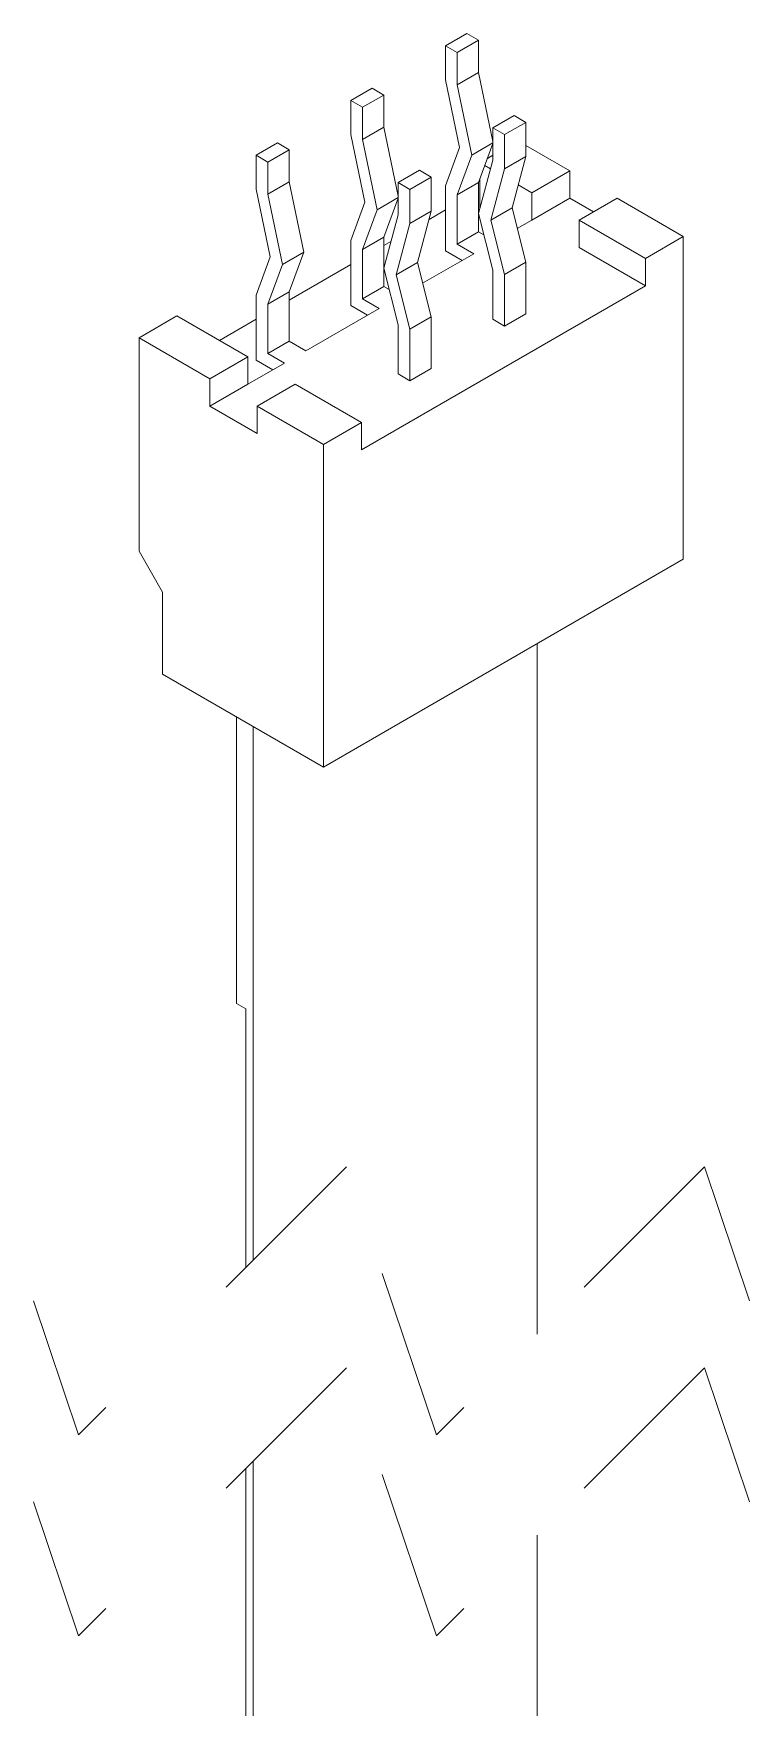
# Paper-space layout '시트4_ENG_with accessory' of a CAD drawing. Header units: inches. Extents: x 0.2 to 16.3, y 0.2 to 11.5.
# Drawn here: x 14.328 to 14.749, y 6.336 to 7.32 of the extents above; entities that cross this region are included whole.
import ezdxf

# ---------------------------------------------------------------- set-up
doc = ezdxf.new("R2010")
doc.units = ezdxf.units.IN
doc.header["$MEASUREMENT"] = 0
doc.linetypes.add('HIDDEN', pattern=[0.075, 0.05, -0.025])

psp = doc.layouts.new('시트4_ENG_with accessory')

# ---------------------------------------------------------------- linework, layer by layer
at = {"color": 7, "linetype": 'Continuous', "lineweight": 18}
for p, q in [((14.58274, 7.31965), (14.57022, 7.31242)), ((14.58274, 7.31965), (14.5897, 7.31563)), ((14.57022, 7.31242), (14.57022, 7.29239)), ((14.57718, 7.3084), (14.57022, 7.31242)), ((14.5897, 7.31563), (14.57718, 7.3084)), ((14.5897, 7.31563), (14.5897, 7.29667)), ((14.57718, 7.28944), (14.57718, 7.3084)), ((14.57839, 7.25269), (14.57022, 7.29239)), ((14.57718, 7.28944), (14.5897, 7.29667)), ((14.59805, 7.25612), (14.5897, 7.29667)), ((14.52707, 7.28751), (14.51454, 7.28028)), ((14.51454, 7.28028), (14.51454, 7.26025)), ((14.5215, 7.27626), (14.51454, 7.28028)), ((14.53402, 7.28349), (14.5215, 7.27626)), ((14.52707, 7.28751), (14.53402, 7.28349)), ((14.53402, 7.28349), (14.53402, 7.26453)), ((14.57718, 7.28944), (14.58567, 7.24819)), ((14.5215, 7.2573), (14.5215, 7.27626)), ((14.61058, 7.27144), (14.59805, 7.2642)), ((14.61058, 7.27144), (14.61754, 7.26742)), ((14.52271, 7.22055), (14.51454, 7.26025)), ((14.5215, 7.2573), (14.53402, 7.26453)), ((14.54238, 7.22398), (14.53402, 7.26453)), ((14.59805, 7.2642), (14.59805, 7.24525)), ((14.60501, 7.26019), (14.59805, 7.2642)), ((14.61754, 7.26742), (14.60501, 7.26019)), ((14.60501, 7.24016), (14.60501, 7.26019)), ((14.61754, 7.26742), (14.61754, 7.24739)), ((14.47139, 7.25537), (14.45886, 7.24813)), ((14.47835, 7.25135), (14.46582, 7.24412)), ((14.47139, 7.25537), (14.47835, 7.25135)), ((14.47835, 7.25135), (14.47835, 7.23239)), ((14.5215, 7.2573), (14.52999, 7.21605)), ((14.57022, 7.23021), (14.57839, 7.25269)), ((14.59805, 7.25534), (14.58567, 7.24819)), ((14.5897, 7.23207), (14.59805, 7.25503)), ((14.64329, 7.23888), (14.61754, 7.25374)), ((14.45886, 7.24813), (14.45886, 7.22811)), ((14.46582, 7.24412), (14.45886, 7.24813)), ((14.46582, 7.22516), (14.46582, 7.24412)), ((14.58567, 7.24819), (14.57718, 7.22484)), ((14.58956, 7.21381), (14.59805, 7.24525)), ((14.59666, 7.24008), (14.59332, 7.24201)), ((14.59487, 7.24628), (14.59805, 7.24812)), ((14.60501, 7.24016), (14.61754, 7.24739)), ((14.60936, 7.21713), (14.61754, 7.24739)), ((14.46582, 7.22516), (14.47835, 7.23239)), ((14.48684, 7.19114), (14.47835, 7.23239)), ((14.5549, 7.23929), (14.54238, 7.23206)), ((14.54934, 7.22805), (14.54238, 7.23206)), ((14.54238, 7.23206), (14.54238, 7.2131)), ((14.56186, 7.23528), (14.54934, 7.22805)), ((14.5549, 7.23929), (14.56186, 7.23528)), ((14.56186, 7.23528), (14.56186, 7.21525)), ((14.5897, 7.23207), (14.57718, 7.22484)), ((14.5897, 7.23207), (14.5897, 7.21434)), ((14.5904, 7.23398), (14.5904, 7.21691)), ((14.60501, 7.24016), (14.59684, 7.2099)), ((14.62102, 7.22602), (14.61301, 7.23064)), ((14.64329, 7.23888), (14.62102, 7.22602)), ((14.64329, 7.2228), (14.64329, 7.23888)), ((14.46704, 7.18841), (14.45886, 7.22811)), ((14.46582, 7.22516), (14.47431, 7.18391)), ((14.54238, 7.2232), (14.52999, 7.21605)), ((14.53402, 7.19993), (14.54238, 7.22289)), ((14.54934, 7.20802), (14.54934, 7.22805)), ((14.57022, 7.23021), (14.57022, 7.19187)), ((14.57718, 7.19588), (14.57718, 7.22484)), ((14.62102, 7.22602), (14.62102, 7.20995)), ((14.64329, 7.2228), (14.62102, 7.20995)), ((14.65721, 7.21477), (14.64329, 7.2228)), ((14.64886, 7.20995), (14.67113, 7.22281)), ((14.71011, 7.20031), (14.67113, 7.22281)), ((14.51454, 7.19807), (14.52271, 7.22055)), ((14.52999, 7.21605), (14.5215, 7.19269)), ((14.53388, 7.18167), (14.54238, 7.2131)), ((14.54934, 7.20802), (14.56186, 7.21525)), ((14.55369, 7.18499), (14.56186, 7.21525)), ((14.56055, 7.21039), (14.57022, 7.21597)), ((14.59805, 7.18064), (14.58956, 7.21381)), ((14.5897, 7.21517), (14.5899, 7.21506)), ((14.5897, 7.21325), (14.5897, 7.20312)), ((14.60936, 7.21713), (14.59684, 7.2099)), ((14.61754, 7.18521), (14.60936, 7.21713)), ((14.54934, 7.20802), (14.54116, 7.17776)), ((14.5897, 7.20312), (14.57718, 7.19588)), ((14.5897, 7.20312), (14.59275, 7.20136)), ((14.59684, 7.2099), (14.60501, 7.17798)), ((14.61247, 7.20501), (14.62102, 7.20995)), ((14.68783, 7.18745), (14.64886, 7.20995)), ((14.64886, 7.19388), (14.64886, 7.20995)), ((14.48684, 7.19114), (14.47431, 7.18391)), ((14.47835, 7.16778), (14.48684, 7.19114)), ((14.51454, 7.19807), (14.51454, 7.15972)), ((14.53402, 7.19993), (14.5215, 7.19269)), ((14.5215, 7.16374), (14.5215, 7.19269)), ((14.53402, 7.19993), (14.53402, 7.1822)), ((14.53402, 7.19508), (14.53815, 7.19746)), ((14.57022, 7.19187), (14.57996, 7.18624)), ((14.58692, 7.19026), (14.57718, 7.19588)), ((14.68783, 7.17138), (14.64886, 7.19388)), ((14.68783, 7.18745), (14.71011, 7.20031)), ((14.71011, 7.20031), (14.71011, 7.01064)), ((14.45886, 7.16592), (14.46704, 7.18841)), ((14.47431, 7.18391), (14.46582, 7.16055)), ((14.47835, 7.16294), (14.51454, 7.18383)), ((14.54238, 7.1485), (14.53388, 7.18167)), ((14.55369, 7.18499), (14.54116, 7.17776)), ((14.56186, 7.15307), (14.55369, 7.18499)), ((14.55679, 7.17287), (14.58692, 7.19026)), ((14.61754, 7.18521), (14.60501, 7.17798)), ((14.61754, 7.18521), (14.61754, 7.1549)), ((14.68783, 7.17138), (14.68783, 7.18745)), ((14.53402, 7.1811), (14.53402, 7.17097)), ((14.54116, 7.17776), (14.54934, 7.14584)), ((14.59805, 7.18064), (14.59805, 7.15169)), ((14.60501, 7.14767), (14.60501, 7.17798)), ((14.45886, 7.16592), (14.45886, 7.12758)), ((14.47835, 7.16778), (14.46582, 7.16055)), ((14.47835, 7.16778), (14.47835, 7.13883)), ((14.5208, 7.07495), (14.68783, 7.17138)), ((14.53402, 7.17097), (14.5215, 7.16374)), ((14.53124, 7.15812), (14.5215, 7.16374)), ((14.53402, 7.17097), (14.53707, 7.16922)), ((14.38996, 7.14084), (14.41223, 7.1537)), ((14.41223, 7.1537), (14.45399, 7.12959)), ((14.46582, 7.1316), (14.46582, 7.16055)), ((14.48809, 7.13321), (14.53124, 7.15812)), ((14.51454, 7.15972), (14.52428, 7.1541)), ((14.56186, 7.15307), (14.54934, 7.14584)), ((14.56186, 7.15307), (14.56186, 7.12276)), ((14.61754, 7.1549), (14.60501, 7.14767)), ((14.43729, 7.13923), (14.45886, 7.15169)), ((14.54238, 7.1485), (14.54238, 7.11955)), ((14.54934, 7.11553), (14.54934, 7.14584)), ((14.60501, 7.14767), (14.59805, 7.15169)), ((14.38996, 7.14084), (14.38996, 7.01547)), ((14.43172, 7.11674), (14.38996, 7.14084)), ((14.47835, 7.13883), (14.46582, 7.1316)), ((14.47835, 7.13883), (14.48809, 7.13321)), ((14.45399, 7.12959), (14.43172, 7.11674)), ((14.45399, 7.11352), (14.45399, 7.12959)), ((14.45399, 7.11352), (14.47556, 7.12598)), ((14.45886, 7.12758), (14.4686, 7.12196)), ((14.47556, 7.12598), (14.46582, 7.1316)), ((14.56186, 7.12276), (14.54934, 7.11553)), ((14.43172, 7.11674), (14.43172, 7.10066)), ((14.43172, 7.10066), (14.45399, 7.11352)), ((14.45956, 7.10067), (14.48183, 7.11352)), ((14.48183, 7.11352), (14.5208, 7.09102)), ((14.54934, 7.11553), (14.54238, 7.11955)), ((14.43172, 7.10066), (14.45956, 7.08459)), ((14.45956, 7.08459), (14.45956, 7.10067)), ((14.49853, 7.07817), (14.45956, 7.10067)), ((14.49853, 7.07817), (14.5208, 7.09102)), ((14.5208, 7.09102), (14.5208, 7.07495)), ((14.49853, 6.8885), (14.49853, 7.07817)), ((14.40388, 6.99136), (14.38996, 7.01547)), ((14.49853, 6.8885), (14.71011, 7.01064)), ((14.40388, 6.94314), (14.40388, 6.99136)), ((14.62408, 6.55528), (14.62408, 6.96098)), ((14.40388, 6.94314), (14.49853, 6.8885)), ((14.44731, 6.74961), (14.44731, 6.91807)), ((14.45705, 6.91244), (14.45705, 6.59885)), ((14.44731, 6.74961), (14.45287, 6.7464)), ((14.45287, 6.7464), (14.45287, 6.59467)), ((14.45287, 6.47656), (14.45287, 5.67824)), ((14.45705, 6.48074), (14.45705, 5.6327)), ((14.62408, 5.70883), (14.62408, 6.43717))]:
    psp.add_line(p, q, dxfattribs=at)
at = {"color": 7, "linetype": 'HIDDEN', "lineweight": 18}
for p, q in [((14.51192, 6.65372), (14.35444, 6.49624)), ((14.56504, 6.49624), (14.51192, 6.65372)), ((14.72252, 6.65372), (14.56504, 6.49624)), ((14.74908, 6.57498), (14.72252, 6.65372)), ((14.35444, 6.49624), (14.32787, 6.57498)), ((14.51192, 6.53561), (14.35444, 6.37813)), ((14.56504, 6.37813), (14.51192, 6.53561)), ((14.72252, 6.53561), (14.56504, 6.37813)), ((14.74908, 6.45687), (14.72252, 6.53561)), ((14.35444, 6.37813), (14.32787, 6.45687))]:
    psp.add_line(p, q, dxfattribs=at)

doc.saveas('drawing.dxf')
